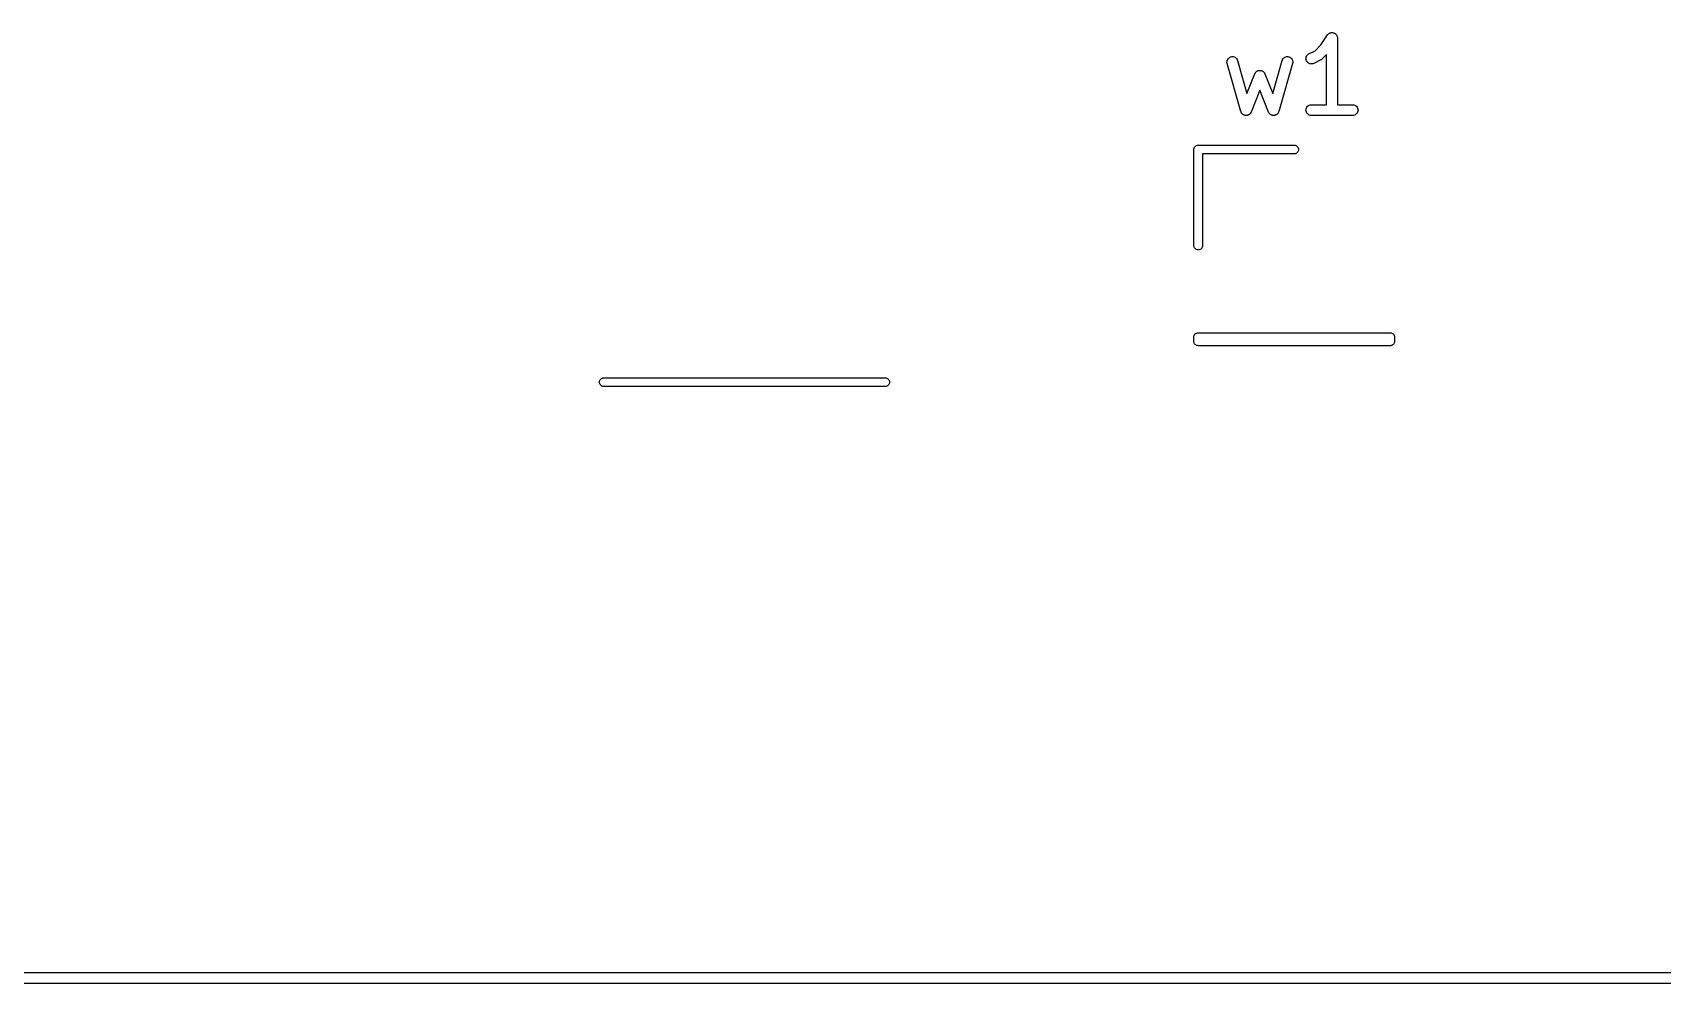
# Model space of a CAD drawing. Extents: x 4.4 to 8.6, y -5.35 to -3.25.
# Drawn here: x 5.561 to 6.451, y -5.353 to -4.834 of the extents above; entities that cross this region are included whole.
import ezdxf

# ---------------------------------------------------------------- set-up
doc = ezdxf.new("R2010")
doc.units = 0
doc.header["$MEASUREMENT"] = 0
doc.layers.add('BLACK', color=7, linetype='CONTINUOUS')

msp = doc.modelspace()

# ---------------------------------------------------------------- linework, layer by layer
at = {"layer": 'BLACK', "linetype": 'CONTINUOUS'}
for p, q in [((6.26458, -4.84045), (6.26817, -4.83507)), ((6.26817, -4.83507), (6.26819, -4.83504)), ((6.26819, -4.83504), (6.26837, -4.83481)), ((6.26819, -4.83504), (6.26819, -4.83504)), ((6.26819, -4.83504), (6.26819, -4.83504)), ((6.26819, -4.83504), (6.26819, -4.83504)), ((6.26837, -4.83481), (6.26856, -4.8346)), ((6.26856, -4.83459), (6.26879, -4.83441)), ((6.26856, -4.8346), (6.26856, -4.83459)), ((6.26856, -4.8346), (6.26856, -4.8346)), ((6.26879, -4.83441), (6.26901, -4.83424)), ((6.26901, -4.83423), (6.26928, -4.83409)), ((6.26901, -4.83424), (6.26901, -4.83423)), ((6.26901, -4.83424), (6.26901, -4.83424)), ((6.26928, -4.83409), (6.26952, -4.83397)), ((6.26952, -4.83397), (6.26981, -4.83388)), ((6.26952, -4.83397), (6.26952, -4.83397)), ((6.26952, -4.83397), (6.26952, -4.83397)), ((6.26981, -4.83388), (6.27007, -4.83381)), ((6.27007, -4.83381), (6.27036, -4.83378)), ((6.27007, -4.83381), (6.27007, -4.83381)), ((6.27007, -4.83381), (6.27007, -4.83381)), ((6.27036, -4.83378), (6.27064, -4.83376)), ((6.27064, -4.83376), (6.27065, -4.83376)), ((6.27065, -4.83376), (6.27065, -4.83376)), ((6.27065, -4.83376), (6.27094, -4.83379)), ((6.27094, -4.83379), (6.27122, -4.83382)), ((6.27122, -4.83382), (6.27122, -4.83382)), ((6.27122, -4.83382), (6.27122, -4.83382)), ((6.27122, -4.83382), (6.27151, -4.83391)), ((6.27151, -4.83391), (6.27177, -4.83399)), ((6.27177, -4.83399), (6.27177, -4.83399)), ((6.27177, -4.83399), (6.27177, -4.83399)), ((6.27177, -4.83399), (6.27203, -4.83413)), ((6.27203, -4.83413), (6.27227, -4.83426)), ((6.27227, -4.83426), (6.27228, -4.83426)), ((6.27228, -4.83426), (6.27228, -4.83426)), ((6.27228, -4.83426), (6.2725, -4.83444)), ((6.2725, -4.83444), (6.27272, -4.83463)), ((6.27272, -4.83463), (6.27272, -4.83463)), ((6.27272, -4.83463), (6.27272, -4.83463)), ((6.27272, -4.83463), (6.27291, -4.83487)), ((6.27291, -4.83487), (6.27308, -4.83507)), ((6.27308, -4.83507), (6.27308, -4.83508)), ((6.27308, -4.83508), (6.27308, -4.83508)), ((6.27308, -4.83508), (6.27323, -4.83535)), ((6.27323, -4.83535), (6.27335, -4.83558)), ((6.27335, -4.83558), (6.27335, -4.83558)), ((6.27335, -4.83558), (6.27335, -4.83559)), ((6.27335, -4.83559), (6.27344, -4.83587)), ((6.27344, -4.83587), (6.27352, -4.83613)), ((6.27352, -4.83613), (6.27352, -4.83614)), ((6.27352, -4.83614), (6.27352, -4.83614)), ((6.27352, -4.83614), (6.27355, -4.83643)), ((6.27355, -4.83643), (6.27358, -4.83671)), ((6.27358, -4.83671), (6.27358, -4.87313)), ((6.21402, -4.8479), (6.21444, -4.8475)), ((6.21444, -4.8475), (6.21493, -4.84719)), ((6.21493, -4.84719), (6.21546, -4.84699)), ((6.21546, -4.84699), (6.21603, -4.84689)), ((6.21603, -4.84689), (6.21661, -4.8469)), ((6.21661, -4.8469), (6.21717, -4.84702)), ((6.21717, -4.84702), (6.2177, -4.84726)), ((6.2177, -4.84726), (6.21817, -4.84758)), ((6.24437, -4.84756), (6.24484, -4.84724)), ((6.24484, -4.84724), (6.24537, -4.84701)), ((6.24537, -4.84701), (6.24594, -4.84689)), ((6.24594, -4.84689), (6.24652, -4.84689)), ((6.24652, -4.84689), (6.24708, -4.847)), ((6.24708, -4.847), (6.24762, -4.84721)), ((6.24762, -4.84721), (6.2481, -4.84753)), ((6.25645, -4.84757), (6.25658, -4.84701)), ((6.25658, -4.84701), (6.25681, -4.84649)), ((6.25681, -4.84649), (6.25715, -4.84602)), ((6.25715, -4.84602), (6.25757, -4.84562)), ((6.25757, -4.84562), (6.25805, -4.84532)), ((6.25805, -4.84532), (6.26137, -4.84366)), ((6.26137, -4.84366), (6.26458, -4.84045)), ((6.26767, -4.84571), (6.26521, -4.84817)), ((6.26767, -4.87313), (6.26767, -4.84571)), ((6.21331, -4.85003), (6.21333, -4.84946)), ((6.2134, -4.8506), (6.21331, -4.85003)), ((6.21333, -4.84946), (6.21345, -4.8489)), ((6.21342, -4.85064), (6.2134, -4.8506)), ((6.22091, -4.87689), (6.21342, -4.85064)), ((6.21345, -4.8489), (6.21369, -4.84837)), ((6.21369, -4.84837), (6.21402, -4.8479)), ((6.21817, -4.84758), (6.21857, -4.848)), ((6.21857, -4.848), (6.21888, -4.84848)), ((6.21888, -4.84848), (6.21909, -4.84902)), ((6.21909, -4.84902), (6.22422, -4.86696)), ((6.22422, -4.86696), (6.22851, -4.85623)), ((6.22851, -4.85623), (6.22853, -4.8562)), ((6.22853, -4.8562), (6.22854, -4.85617)), ((6.22854, -4.85617), (6.22855, -4.85614)), ((6.22855, -4.85614), (6.22868, -4.85592)), ((6.22868, -4.85592), (6.2288, -4.85569)), ((6.2288, -4.85569), (6.22882, -4.85566)), ((6.22882, -4.85566), (6.22883, -4.85564)), ((6.22883, -4.85564), (6.229, -4.85544)), ((6.229, -4.85544), (6.22916, -4.85524)), ((6.22916, -4.85524), (6.22919, -4.85522)), ((6.22919, -4.85522), (6.22921, -4.8552)), ((6.22921, -4.8552), (6.22941, -4.85504)), ((6.22941, -4.85504), (6.22961, -4.85488)), ((6.22961, -4.85488), (6.22964, -4.85486)), ((6.22964, -4.85486), (6.22966, -4.85484)), ((6.22966, -4.85484), (6.22989, -4.85473)), ((6.22989, -4.85473), (6.23012, -4.8546)), ((6.23012, -4.8546), (6.23015, -4.8546)), ((6.23015, -4.8546), (6.23017, -4.85458)), ((6.23017, -4.85458), (6.23042, -4.85451)), ((6.23042, -4.85451), (6.23067, -4.85444)), ((6.23067, -4.85444), (6.2307, -4.85443)), ((6.2307, -4.85443), (6.23073, -4.85442)), ((6.23073, -4.85442), (6.23099, -4.8544)), ((6.23099, -4.8544), (6.23124, -4.85438)), ((6.23124, -4.85438), (6.23127, -4.85438)), ((6.23127, -4.85438), (6.2313, -4.85438)), ((6.2313, -4.85438), (6.23156, -4.85441)), ((6.23156, -4.85441), (6.23182, -4.85443)), ((6.23182, -4.85443), (6.23185, -4.85444)), ((6.23185, -4.85444), (6.23188, -4.85444)), ((6.23188, -4.85444), (6.23212, -4.85452)), ((6.23212, -4.85452), (6.23237, -4.8546)), ((6.23237, -4.8546), (6.2324, -4.85461)), ((6.2324, -4.85461), (6.23242, -4.85462)), ((6.23242, -4.85462), (6.23265, -4.85475)), ((6.23265, -4.85475), (6.23288, -4.85487)), ((6.23288, -4.85487), (6.2329, -4.85488)), ((6.2329, -4.85488), (6.23293, -4.8549)), ((6.23293, -4.8549), (6.23313, -4.85507)), ((6.23313, -4.85507), (6.23333, -4.85523)), ((6.23333, -4.85523), (6.23335, -4.85525)), ((6.23335, -4.85525), (6.23337, -4.85527)), ((6.23337, -4.85527), (6.23353, -4.85547)), ((6.23353, -4.85547), (6.23369, -4.85567)), ((6.23369, -4.85567), (6.23371, -4.8557)), ((6.23371, -4.8557), (6.23373, -4.85572)), ((6.23373, -4.85572), (6.23385, -4.85595)), ((6.23385, -4.85595), (6.23397, -4.85618)), ((6.23397, -4.85618), (6.23398, -4.85621)), ((6.23398, -4.85621), (6.23399, -4.85623)), ((6.23399, -4.85623), (6.23829, -4.86696)), ((6.23829, -4.86696), (6.24341, -4.84902)), ((6.24909, -4.85064), (6.24159, -4.87689)), ((6.24341, -4.84902), (6.24342, -4.84898)), ((6.24342, -4.84898), (6.24364, -4.84845)), ((6.24364, -4.84845), (6.24396, -4.84797)), ((6.24396, -4.84797), (6.24437, -4.84756)), ((6.2481, -4.84753), (6.24851, -4.84793)), ((6.24851, -4.84793), (6.24884, -4.84841)), ((6.24884, -4.84841), (6.24906, -4.84894)), ((6.24906, -4.84894), (6.24918, -4.8495)), ((6.24919, -4.85008), (6.24909, -4.85064)), ((6.24918, -4.8495), (6.24919, -4.85008)), ((6.25643, -4.84815), (6.25645, -4.84757)), ((6.25652, -4.84872), (6.25643, -4.84815)), ((6.25672, -4.84926), (6.25652, -4.84872)), ((6.25703, -4.84975), (6.25672, -4.84926)), ((6.25742, -4.85017), (6.25703, -4.84975)), ((6.25789, -4.85051), (6.25742, -4.85017)), ((6.25841, -4.85075), (6.25789, -4.85051)), ((6.25897, -4.85088), (6.25841, -4.85075)), ((6.25955, -4.8509), (6.25897, -4.85088)), ((6.26012, -4.85081), (6.25955, -4.8509)), ((6.26066, -4.85062), (6.26012, -4.85081)), ((6.26069, -4.8506), (6.26066, -4.85062)), ((6.26444, -4.84872), (6.26069, -4.8506)), ((6.26458, -4.84863), (6.26444, -4.84872)), ((6.26473, -4.84856), (6.26458, -4.84863)), ((6.26483, -4.84848), (6.26473, -4.84856)), ((6.26493, -4.84842), (6.26483, -4.84848)), ((6.26505, -4.8483), (6.26493, -4.84842)), ((6.26518, -4.8482), (6.26505, -4.8483)), ((6.26521, -4.84817), (6.26518, -4.8482)), ((6.23125, -4.86528), (6.22649, -4.87717)), ((6.23601, -4.87717), (6.23125, -4.86528)), ((6.25693, -4.87443), (6.25729, -4.87398)), ((6.25729, -4.87398), (6.25774, -4.87362)), ((6.25774, -4.87362), (6.25825, -4.87335)), ((6.25825, -4.87335), (6.2588, -4.87318)), ((6.2588, -4.87318), (6.25937, -4.87313)), ((6.25937, -4.87313), (6.26767, -4.87313)), ((6.27358, -4.87313), (6.28187, -4.87313)), ((6.28187, -4.87313), (6.28191, -4.87313)), ((6.28191, -4.87313), (6.28248, -4.87319)), ((6.28248, -4.87319), (6.28303, -4.87336)), ((6.28303, -4.87336), (6.28354, -4.87364)), ((6.28354, -4.87364), (6.28398, -4.87401)), ((6.28398, -4.87401), (6.28434, -4.87446)), ((6.22098, -4.87706), (6.22091, -4.87689)), ((6.22104, -4.87723), (6.22098, -4.87706)), ((6.22109, -4.87733), (6.22104, -4.87723)), ((6.22113, -4.87743), (6.22109, -4.87733)), ((6.22122, -4.87758), (6.22113, -4.87743)), ((6.22131, -4.87774), (6.22122, -4.87758)), ((6.22138, -4.87782), (6.22131, -4.87774)), ((6.22144, -4.87791), (6.22138, -4.87782)), ((6.22156, -4.87804), (6.22144, -4.87791)), ((6.22168, -4.87818), (6.22156, -4.87804)), ((6.22176, -4.87825), (6.22168, -4.87818)), ((6.22184, -4.87832), (6.22176, -4.87825)), ((6.22199, -4.87843), (6.22184, -4.87832)), ((6.22213, -4.87854), (6.22199, -4.87843)), ((6.22222, -4.87859), (6.22213, -4.87854)), ((6.22231, -4.87865), (6.22222, -4.87859)), ((6.22248, -4.87873), (6.22231, -4.87865)), ((6.22264, -4.87881), (6.22248, -4.87873)), ((6.22274, -4.87884), (6.22264, -4.87881)), ((6.22284, -4.87889), (6.22274, -4.87884)), ((6.22302, -4.87892), (6.22284, -4.87889)), ((6.22319, -4.87898), (6.22302, -4.87892)), ((6.2233, -4.87899), (6.22319, -4.87898)), ((6.2234, -4.87901), (6.2233, -4.87899)), ((6.22358, -4.87901), (6.2234, -4.87901)), ((6.22376, -4.87903), (6.22358, -4.87901)), ((6.22387, -4.87902), (6.22376, -4.87903)), ((6.22398, -4.87902), (6.22387, -4.87902)), ((6.22416, -4.87899), (6.22398, -4.87902)), ((6.22434, -4.87897), (6.22416, -4.87899)), ((6.22444, -4.87894), (6.22434, -4.87897)), ((6.22454, -4.87892), (6.22444, -4.87894)), ((6.22471, -4.87886), (6.22454, -4.87892)), ((6.22489, -4.8788), (6.22471, -4.87886)), ((6.22498, -4.87875), (6.22489, -4.8788)), ((6.22508, -4.87871), (6.22498, -4.87875)), ((6.22524, -4.87862), (6.22508, -4.87871)), ((6.2254, -4.87853), (6.22524, -4.87862)), ((6.22548, -4.87846), (6.2254, -4.87853)), ((6.22557, -4.87841), (6.22548, -4.87846)), ((6.2257, -4.87828), (6.22557, -4.87841)), ((6.22584, -4.87817), (6.2257, -4.87828)), ((6.22591, -4.87808), (6.22584, -4.87817)), ((6.22599, -4.87801), (6.22591, -4.87808)), ((6.22609, -4.87786), (6.22599, -4.87801)), ((6.22621, -4.87772), (6.22609, -4.87786)), ((6.22626, -4.87763), (6.22621, -4.87772)), ((6.22632, -4.87754), (6.22626, -4.87763)), ((6.22639, -4.87737), (6.22632, -4.87754)), ((6.22648, -4.87721), (6.22639, -4.87737)), ((6.22649, -4.87717), (6.22648, -4.87721)), ((6.23609, -4.87734), (6.23601, -4.87717)), ((6.23617, -4.8775), (6.23609, -4.87734)), ((6.23623, -4.87759), (6.23617, -4.8775)), ((6.23628, -4.87769), (6.23623, -4.87759)), ((6.23639, -4.87783), (6.23628, -4.87769)), ((6.23649, -4.87798), (6.23639, -4.87783)), ((6.23657, -4.87805), (6.23649, -4.87798)), ((6.23663, -4.87814), (6.23657, -4.87805)), ((6.23677, -4.87825), (6.23663, -4.87814)), ((6.2369, -4.87838), (6.23677, -4.87825)), ((6.23699, -4.87844), (6.2369, -4.87838)), ((6.23707, -4.87851), (6.23699, -4.87844)), ((6.23723, -4.8786), (6.23707, -4.87851)), ((6.23739, -4.8787), (6.23723, -4.8786)), ((6.23748, -4.87874), (6.23739, -4.8787)), ((6.23758, -4.87879), (6.23748, -4.87874)), ((6.23775, -4.87884), (6.23758, -4.87879)), ((6.23792, -4.87891), (6.23775, -4.87884)), ((6.23803, -4.87893), (6.23792, -4.87891)), ((6.23813, -4.87896), (6.23803, -4.87893)), ((6.23831, -4.87898), (6.23813, -4.87896)), ((6.23849, -4.87902), (6.23831, -4.87898)), ((6.23859, -4.87902), (6.23849, -4.87902)), ((6.2387, -4.87903), (6.23859, -4.87902)), ((6.23888, -4.87902), (6.2387, -4.87903)), ((6.23906, -4.87901), (6.23888, -4.87902)), ((6.23917, -4.87899), (6.23906, -4.87901)), ((6.23927, -4.87898), (6.23917, -4.87899)), ((6.23945, -4.87893), (6.23927, -4.87898)), ((6.23963, -4.8789), (6.23945, -4.87893)), ((6.23973, -4.87886), (6.23963, -4.8789)), ((6.23983, -4.87883), (6.23973, -4.87886)), ((6.23999, -4.87874), (6.23983, -4.87883)), ((6.24016, -4.87867), (6.23999, -4.87874)), ((6.24025, -4.87861), (6.24016, -4.87867)), ((6.24034, -4.87857), (6.24025, -4.87861)), ((6.24049, -4.87845), (6.24034, -4.87857)), ((6.24064, -4.87835), (6.24049, -4.87845)), ((6.24071, -4.87828), (6.24064, -4.87835)), ((6.2408, -4.87821), (6.24071, -4.87828)), ((6.24091, -4.87807), (6.2408, -4.87821)), ((6.24104, -4.87794), (6.24091, -4.87807)), ((6.2411, -4.87785), (6.24104, -4.87794)), ((6.24117, -4.87777), (6.2411, -4.87785)), ((6.24126, -4.87761), (6.24117, -4.87777)), ((6.24136, -4.87746), (6.24126, -4.87761)), ((6.2414, -4.87736), (6.24136, -4.87746)), ((6.24145, -4.87727), (6.2414, -4.87736)), ((6.24151, -4.8771), (6.24145, -4.87727)), ((6.24158, -4.87693), (6.24151, -4.8771)), ((6.24159, -4.87689), (6.24158, -4.87693)), ((6.25642, -4.87606), (6.25648, -4.87548)), ((6.25647, -4.87663), (6.25642, -4.87606)), ((6.25664, -4.87718), (6.25647, -4.87663)), ((6.25648, -4.87548), (6.25665, -4.87493)), ((6.2569, -4.87769), (6.25664, -4.87718)), ((6.25665, -4.87493), (6.25693, -4.87443)), ((6.25726, -4.87814), (6.2569, -4.87769)), ((6.25771, -4.87851), (6.25726, -4.87814)), ((6.25821, -4.87879), (6.25771, -4.87851)), ((6.25876, -4.87897), (6.25821, -4.87879)), ((6.25933, -4.87903), (6.25876, -4.87897)), ((6.25937, -4.87903), (6.25933, -4.87903)), ((6.28187, -4.87903), (6.25937, -4.87903)), ((6.28244, -4.87897), (6.28187, -4.87903)), ((6.283, -4.87881), (6.28244, -4.87897)), ((6.2835, -4.87854), (6.283, -4.87881)), ((6.28395, -4.87817), (6.2835, -4.87854)), ((6.28432, -4.87773), (6.28395, -4.87817)), ((6.28459, -4.87722), (6.28432, -4.87773)), ((6.28434, -4.87446), (6.28461, -4.87497)), ((6.28476, -4.87667), (6.28459, -4.87722)), ((6.28461, -4.87497), (6.28477, -4.87552)), ((6.28482, -4.8761), (6.28476, -4.87667)), ((6.28477, -4.87552), (6.28482, -4.8761)), ((6.19526, -4.89764), (6.19531, -4.89717)), ((6.19528, -4.89775), (6.19526, -4.89764)), ((6.19528, -4.95012), (6.19528, -4.89775)), ((6.19531, -4.89717), (6.19544, -4.89673)), ((6.19544, -4.89673), (6.19566, -4.89632)), ((6.19566, -4.89632), (6.19596, -4.89596)), ((6.19596, -4.89596), (6.19632, -4.89566)), ((6.19632, -4.89566), (6.19673, -4.89544)), ((6.19673, -4.89544), (6.19717, -4.89531)), ((6.19717, -4.89531), (6.19752, -4.89528)), ((6.19752, -4.89528), (6.19764, -4.89526)), ((6.19752, -4.89528), (6.19752, -4.89528)), ((6.19764, -4.89526), (6.19775, -4.89528)), ((6.19775, -4.89528), (6.25012, -4.89528)), ((6.25012, -4.9), (6.2, -4.9)), ((6.2, -4.9), (6.2, -4.95012)), ((6.25012, -4.89528), (6.25046, -4.89531)), ((6.25046, -4.89997), (6.25012, -4.9)), ((6.25046, -4.89531), (6.25091, -4.89544)), ((6.25091, -4.89983), (6.25046, -4.89997)), ((6.25091, -4.89544), (6.25132, -4.89566)), ((6.25132, -4.89961), (6.25091, -4.89983)), ((6.25132, -4.89566), (6.25168, -4.89596)), ((6.25168, -4.89932), (6.25132, -4.89961)), ((6.25168, -4.89596), (6.25197, -4.89632)), ((6.25197, -4.89896), (6.25168, -4.89932)), ((6.25197, -4.89632), (6.25219, -4.89673)), ((6.25219, -4.89855), (6.25197, -4.89896)), ((6.25219, -4.89673), (6.25233, -4.89717)), ((6.25233, -4.8981), (6.25219, -4.89855)), ((6.25233, -4.89717), (6.25237, -4.89764)), ((6.25237, -4.89764), (6.25233, -4.8981)), ((6.19531, -4.95046), (6.19528, -4.95012)), ((6.19544, -4.95091), (6.19531, -4.95046)), ((6.19566, -4.95132), (6.19544, -4.95091)), ((6.19596, -4.95168), (6.19566, -4.95132)), ((6.19632, -4.95197), (6.19596, -4.95168)), ((6.19673, -4.95219), (6.19632, -4.95197)), ((6.19717, -4.95233), (6.19673, -4.95219)), ((6.19764, -4.95237), (6.19717, -4.95233)), ((6.1981, -4.95233), (6.19764, -4.95237)), ((6.19855, -4.95219), (6.1981, -4.95233)), ((6.19896, -4.95197), (6.19855, -4.95219)), ((6.19932, -4.95168), (6.19896, -4.95197)), ((6.19961, -4.95132), (6.19932, -4.95168)), ((6.19983, -4.95091), (6.19961, -4.95132)), ((6.19997, -4.95046), (6.19983, -4.95091)), ((6.2, -4.95012), (6.19997, -4.95046)), ((6.19544, -4.99909), (6.19566, -4.99868)), ((6.19566, -4.99868), (6.19596, -4.99832)), ((6.19596, -4.99832), (6.19632, -4.99803)), ((6.19632, -4.99803), (6.19673, -4.99781)), ((6.19673, -4.99781), (6.19717, -4.99767)), ((6.19717, -4.99767), (6.19752, -4.99764)), ((6.19752, -4.99764), (6.19764, -4.99763)), ((6.19764, -4.99763), (6.19775, -4.99764)), ((6.19775, -4.99764), (6.30225, -4.99764)), ((6.30225, -4.99764), (6.30236, -4.99763)), ((6.30236, -4.99763), (6.30248, -4.99764)), ((6.30248, -4.99764), (6.30248, -4.99764)), ((6.30248, -4.99764), (6.30283, -4.99767)), ((6.30283, -4.99767), (6.30327, -4.99781)), ((6.30327, -4.99781), (6.30368, -4.99803)), ((6.30368, -4.99803), (6.30404, -4.99832)), ((6.30404, -4.99832), (6.30434, -4.99868)), ((6.30434, -4.99868), (6.30456, -4.99909)), ((6.19526, -5), (6.19531, -4.99954)), ((6.19528, -5.00012), (6.19526, -5)), ((6.19526, -5.00236), (6.19528, -5.00225)), ((6.19531, -5.00283), (6.19526, -5.00236)), ((6.19528, -5.00225), (6.19528, -5.00012)), ((6.19531, -4.99954), (6.19544, -4.99909)), ((6.19544, -5.00327), (6.19531, -5.00283)), ((6.19566, -5.00368), (6.19544, -5.00327)), ((6.19596, -5.00404), (6.19566, -5.00368)), ((6.19632, -5.00434), (6.19596, -5.00404)), ((6.19673, -5.00456), (6.19632, -5.00434)), ((6.19717, -5.00469), (6.19673, -5.00456)), ((6.19752, -5.00472), (6.19717, -5.00469)), ((6.19764, -5.00474), (6.19752, -5.00472)), ((6.19752, -5.00472), (6.19752, -5.00472)), ((6.19775, -5.00472), (6.19764, -5.00474)), ((6.30225, -5.00472), (6.19775, -5.00472)), ((6.30236, -5.00474), (6.30225, -5.00472)), ((6.30249, -5.00472), (6.30236, -5.00474)), ((6.30283, -5.00469), (6.30249, -5.00472)), ((6.30327, -5.00456), (6.30283, -5.00469)), ((6.30368, -5.00434), (6.30327, -5.00456)), ((6.30404, -5.00404), (6.30368, -5.00434)), ((6.30434, -5.00368), (6.30404, -5.00404)), ((6.30456, -5.00327), (6.30434, -5.00368)), ((6.30456, -4.99909), (6.30469, -4.99954)), ((6.30469, -5.00283), (6.30456, -5.00327)), ((6.30469, -4.99954), (6.30474, -5)), ((6.30474, -5.00236), (6.30469, -5.00283)), ((6.30474, -5), (6.30472, -5.00012)), ((6.30472, -5.00012), (6.30472, -5.00225)), ((6.30472, -5.00225), (6.30474, -5.00236)), ((5.87085, -5.02461), (5.8709, -5.02414)), ((5.8709, -5.02507), (5.87085, -5.02461)), ((5.8709, -5.02414), (5.87104, -5.0237)), ((5.87104, -5.02551), (5.8709, -5.02507)), ((5.87104, -5.0237), (5.87125, -5.02329)), ((5.87125, -5.02329), (5.87155, -5.02293)), ((5.87155, -5.02293), (5.87191, -5.02263)), ((5.87191, -5.02263), (5.87232, -5.02241)), ((5.87232, -5.02241), (5.87277, -5.02228)), ((5.87277, -5.02228), (5.87311, -5.02224)), ((5.87311, -5.02224), (6.02689, -5.02224)), ((6.02689, -5.02224), (6.02723, -5.02228)), ((6.02723, -5.02228), (6.02768, -5.02241)), ((6.02768, -5.02241), (6.02809, -5.02263)), ((6.02809, -5.02263), (6.02845, -5.02293)), ((6.02845, -5.02293), (6.02875, -5.02329)), ((6.02875, -5.02329), (6.02896, -5.0237)), ((6.02896, -5.0237), (6.0291, -5.02414)), ((6.0291, -5.02507), (6.02896, -5.02551)), ((6.0291, -5.02414), (6.02915, -5.02461)), ((6.02915, -5.02461), (6.0291, -5.02507)), ((5.87125, -5.02592), (5.87104, -5.02551)), ((5.87155, -5.02628), (5.87125, -5.02592)), ((5.87191, -5.02658), (5.87155, -5.02628)), ((5.87232, -5.0268), (5.87191, -5.02658)), ((5.87277, -5.02693), (5.87232, -5.0268)), ((5.87311, -5.02697), (5.87277, -5.02693)), ((6.02689, -5.02697), (5.87311, -5.02697)), ((6.02723, -5.02693), (6.02689, -5.02697)), ((6.02768, -5.0268), (6.02723, -5.02693)), ((6.02809, -5.02658), (6.02768, -5.0268)), ((6.02845, -5.02628), (6.02809, -5.02658)), ((6.02875, -5.02592), (6.02845, -5.02628)), ((6.02896, -5.02551), (6.02875, -5.02592)), ((8.49986, -5.35295), (4.60014, -5.35295)), ((4.60295, -5.34705), (8.49705, -5.34705))]:
    msp.add_line(p, q, dxfattribs=at)

doc.saveas('drawing.dxf')
